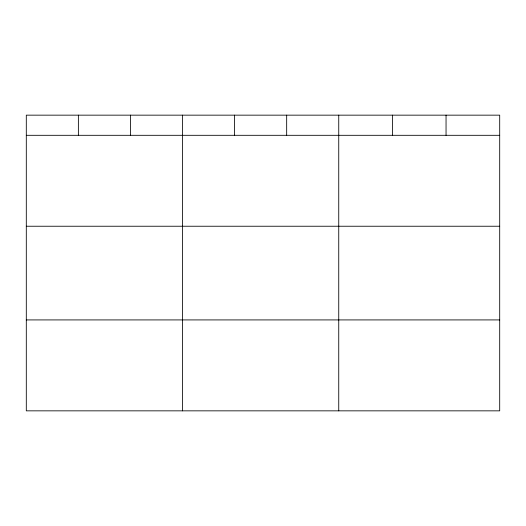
<?xml version="1.0" encoding="UTF-8"?>
<svg xmlns="http://www.w3.org/2000/svg" width="526" height="526" viewBox="0 0 526 526"><rect width="100%" height="100%" fill="white"/><g stroke="black" fill="none" stroke-linecap="round" stroke-linejoin="round"><path stroke-width="0.79" d="M499.7 226.233L499.7 115.155L26.3 115.155L26.3 410.845L499.7 410.845L499.7 226.233L26.3 226.233M26.3 135.307L499.7 135.307M26.3 319.92L499.7 319.92M446.048 115.155L446.048 135.307M392.396 115.155L392.396 135.307M338.744 115.155L338.744 410.845M286.67 115.155L286.67 135.307M234.596 115.155L234.596 135.307M182.522 115.155L182.522 410.845M130.448 115.155L130.448 135.307M78.374 115.155L78.374 135.307"/></g></svg>
